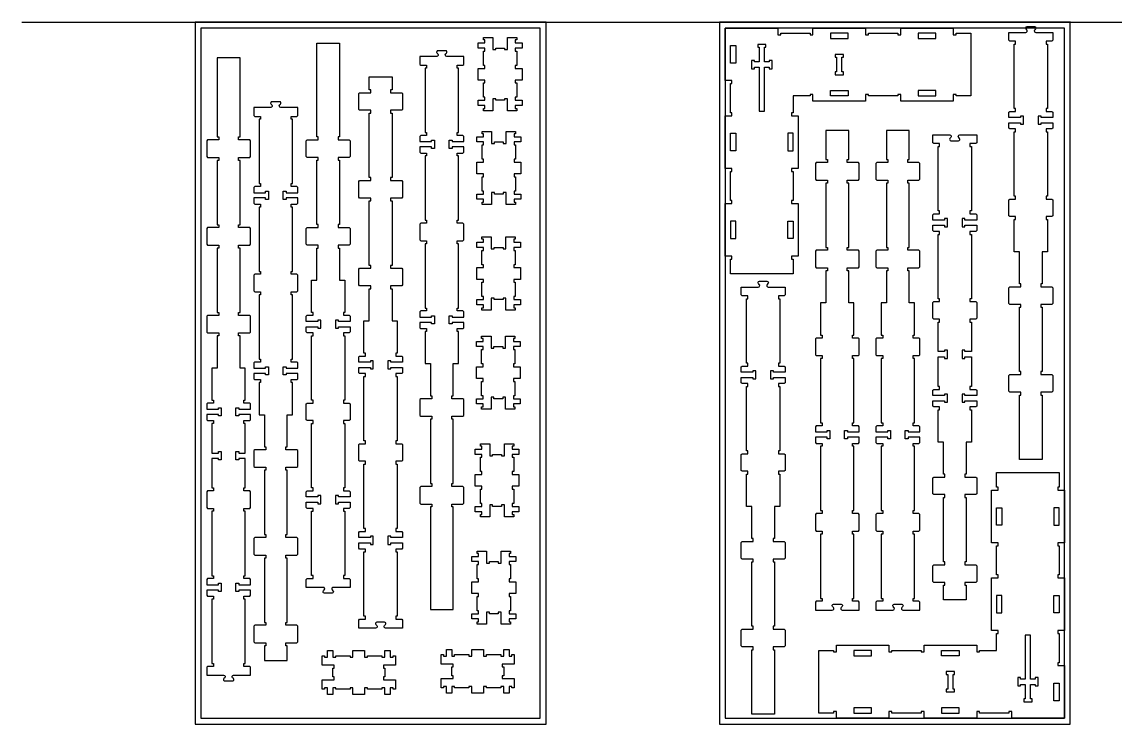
# Model space of a CAD drawing. Header units: inches. Extents: x -1745 to 48028, y -9858 to 20083.
# Drawn here: x 423 to 4161, y 17620 to 20021 of the extents above; entities that cross this region are included whole.
import ezdxf

# ---------------------------------------------------------------- set-up
doc = ezdxf.new("R2010")
doc.units = ezdxf.units.IN
doc.header["$MEASUREMENT"] = 0
doc.header["$PDMODE"] = 34

msp = doc.modelspace()

# ---------------------------------------------------------------- linework, layer by layer
msp.add_line((423.1, 20019.9), (14762.8, 20019.9))
for points in [[(1015.6, 17619.9), (2215.6, 17619.9), (2215.6, 20019.9), (1015.6, 20019.9)], [(1035.6, 17639.9), (2195.6, 17639.9), (2195.6, 19999.9), (1035.6, 19999.9)], [(2808, 17619.9), (4008, 17619.9), (4008, 20019.9), (2808, 20019.9)], [(3060, 19767.9), (3060, 19709.9), (3055, 19709.9), (3055, 19699.9), (3078, 19699.9), (3078, 19519.9), (3055, 19519.9), (3055, 19509.9), (3060, 19509.9), (3060, 19409.9), (3055, 19409.9), (3055, 19399.9), (3078, 19399.9), (3078, 19219.9), (3055, 19219.9), (3055, 19209.9), (3060, 19209.9), (3060, 19159.9), (2846, 19159.9), (2846, 19209.9), (2851, 19209.9), (2851, 19219.9), (2828, 19219.9), (2828, 19399.9), (2851, 19399.9), (2851, 19409.9), (2846, 19409.9), (2846, 19509.9), (2851, 19509.9), (2851, 19519.9), (2828, 19519.9), (2828, 19699.9), (2851, 19699.9), (2851, 19709.9), (2846, 19709.9), (2846, 19809.9), (2851, 19809.9), (2851, 19819.9), (2828, 19819.9), (2828, 19999.9), (3008, 19999.9), (3008, 19976.9), (3018, 19976.9), (3018, 19981.9), (3118, 19981.9), (3118, 19976.9), (3128, 19976.9), (3128, 19999.9), (3308, 19999.9), (3308, 19976.9), (3318, 19976.9), (3318, 19981.9), (3418, 19981.9), (3418, 19976.9), (3428, 19976.9), (3428, 19999.9), (3608, 19999.9), (3608, 19976.9), (3618, 19976.9), (3618, 19981.9), (3668, 19981.9), (3668, 19767.9), (3618, 19767.9), (3618, 19772.9), (3608, 19772.9), (3608, 19749.9), (3428, 19749.9), (3428, 19772.9), (3418, 19772.9), (3418, 19767.9), (3318, 19767.9), (3318, 19772.9), (3308, 19772.9), (3308, 19749.9), (3128, 19749.9), (3128, 19772.9), (3118, 19772.9), (3118, 19767.9)], [(2828, 17639.9), (3988, 17639.9), (3988, 19999.9), (2828, 19999.9)], [(2918, 19860.9), (2928, 19860.9), (2928, 19865.9), (2944, 19865.9), (2944, 19715.9), (2962, 19715.9), (2962, 19865.9), (2978, 19865.9), (2978, 19860.9), (2988, 19860.9), (2988, 19888.9), (2978, 19888.9), (2978, 19883.9), (2962, 19883.9), (2962, 19933.9), (2967, 19933.9), (2967, 19943.9), (2939, 19943.9), (2939, 19933.9), (2944, 19933.9), (2944, 19883.9), (2928, 19883.9), (2928, 19888.9), (2918, 19888.9)], [(3232, 19839.9), (3232, 19849.9), (3227, 19849.9), (3227, 19899.9), (3232, 19899.9), (3232, 19909.9), (3204, 19909.9), (3204, 19899.9), (3209, 19899.9), (3209, 19849.9), (3204, 19849.9), (3204, 19839.9)], [(3756, 17871.9), (3756, 17929.9), (3761, 17929.9), (3761, 17939.9), (3738, 17939.9), (3738, 18119.9), (3761, 18119.9), (3761, 18129.9), (3756, 18129.9), (3756, 18229.9), (3761, 18229.9), (3761, 18239.9), (3738, 18239.9), (3738, 18419.9), (3761, 18419.9), (3761, 18429.9), (3756, 18429.9), (3756, 18479.9), (3970, 18479.9), (3970, 18429.9), (3965, 18429.9), (3965, 18419.9), (3988, 18419.9), (3988, 18239.9), (3965, 18239.9), (3965, 18229.9), (3970, 18229.9), (3970, 18129.9), (3965, 18129.9), (3965, 18119.9), (3988, 18119.9), (3988, 17939.9), (3965, 17939.9), (3965, 17929.9), (3970, 17929.9), (3970, 17829.9), (3965, 17829.9), (3965, 17819.9), (3988, 17819.9), (3988, 17639.9), (3808, 17639.9), (3808, 17662.9), (3798, 17662.9), (3798, 17657.9), (3698, 17657.9), (3698, 17662.9), (3688, 17662.9), (3688, 17639.9), (3508, 17639.9), (3508, 17662.9), (3498, 17662.9), (3498, 17657.9), (3398, 17657.9), (3398, 17662.9), (3388, 17662.9), (3388, 17639.9), (3208, 17639.9), (3208, 17662.9), (3198, 17662.9), (3198, 17657.9), (3148, 17657.9), (3148, 17871.9), (3198, 17871.9), (3198, 17866.9), (3208, 17866.9), (3208, 17889.9), (3388, 17889.9), (3388, 17866.9), (3398, 17866.9), (3398, 17871.9), (3498, 17871.9), (3498, 17866.9), (3508, 17866.9), (3508, 17889.9), (3688, 17889.9), (3688, 17866.9), (3698, 17866.9), (3698, 17871.9)], [(3898, 17778.9), (3888, 17778.9), (3888, 17773.9), (3872, 17773.9), (3872, 17923.9), (3854, 17923.9), (3854, 17773.9), (3838, 17773.9), (3838, 17778.9), (3828, 17778.9), (3828, 17750.9), (3838, 17750.9), (3838, 17755.9), (3854, 17755.9), (3854, 17705.9), (3849, 17705.9), (3849, 17695.9), (3877, 17695.9), (3877, 17705.9), (3872, 17705.9), (3872, 17755.9), (3888, 17755.9), (3888, 17750.9), (3898, 17750.9)], [(3584, 17799.9), (3584, 17789.9), (3589, 17789.9), (3589, 17739.9), (3584, 17739.9), (3584, 17729.9), (3612, 17729.9), (3612, 17739.9), (3607, 17739.9), (3607, 17789.9), (3612, 17789.9), (3612, 17799.9)]]:
    msp.add_lwpolyline(points, close=True)
for points in [[(3820.9, 19645), (3820.9, 19655), (3800.9, 19655), (3797.9, 19658), (3797.9, 19676), (3837.9, 19676), (3837.9, 19671), (3847.9, 19671), (3847.9, 19699), (3837.9, 19699), (3837.9, 19694), (3797.9, 19694), (3797.9, 19712), (3800.9, 19715), (3820.9, 19715), (3820.9, 19725), (3815.9, 19725), (3815.9, 19945), (3820.9, 19945), (3820.9, 19955), (3800.9, 19955), (3797.9, 19958), (3797.9, 19985), (3855.8, 19985, 0.668179), (3859.5, 19994), (3856.6, 19996.9, -0.668179), (3859.9, 20005.1), (3885.9, 20005.1, -0.668179), (3889.2, 19996.9), (3886.3, 19994, 0.668179), (3890, 19985), (3947.9, 19985), (3947.9, 19958), (3944.9, 19955), (3924.9, 19955), (3924.9, 19945), (3929.9, 19945), (3929.9, 19725), (3924.9, 19725), (3924.9, 19715), (3944.9, 19715), (3947.9, 19712), (3947.9, 19694), (3907.9, 19694), (3907.9, 19699), (3897.9, 19699), (3897.9, 19671), (3907.9, 19671), (3907.9, 19676), (3947.9, 19676), (3947.9, 19658), (3944.9, 19655), (3924.9, 19655), (3924.9, 19645), (3929.9, 19645), (3929.9, 19425), (3924.9, 19425), (3924.9, 19415), (3944.9, 19415), (3947.9, 19412), (3947.9, 19358), (3944.9, 19355), (3924.9, 19355), (3924.9, 19345), (3929.9, 19345), (3929.9, 19235), (3911.9, 19235), (3911.9, 19125), (3906.9, 19125), (3906.9, 19115), (3944.9, 19115), (3947.9, 19112), (3947.9, 19058), (3944.9, 19055), (3906.9, 19055), (3906.9, 19045), (3911.9, 19045), (3911.9, 18825), (3906.9, 18825), (3906.9, 18815), (3944.9, 18815), (3947.9, 18812), (3947.9, 18758), (3944.9, 18755), (3906.9, 18755), (3906.9, 18745), (3911.9, 18745), (3911.9, 18525), (3833.9, 18525), (3833.9, 18745), (3838.9, 18745), (3838.9, 18755), (3800.9, 18755), (3797.9, 18758), (3797.9, 18812), (3800.9, 18815), (3838.9, 18815), (3838.9, 18825), (3833.9, 18825), (3833.9, 19045), (3838.9, 19045), (3838.9, 19055), (3800.9, 19055), (3797.9, 19058), (3797.9, 19112), (3800.9, 19115), (3838.9, 19115), (3838.9, 19125), (3833.9, 19125), (3833.9, 19235), (3815.9, 19235), (3815.9, 19345), (3820.9, 19345), (3820.9, 19355), (3800.9, 19355), (3797.9, 19358), (3797.9, 19412), (3800.9, 19415), (3820.9, 19415), (3820.9, 19425), (3815.9, 19425), (3815.9, 19645)], [(1454.3, 18075.7), (1457.2, 18078.6, 0.668179), (1453.5, 18087.6), (1395.6, 18087.6), (1395.6, 18114.6), (1398.6, 18117.6), (1418.6, 18117.6), (1418.6, 18127.6), (1413.6, 18127.6), (1413.6, 18347.6), (1418.6, 18347.6), (1418.6, 18357.6), (1398.6, 18357.6), (1395.6, 18360.6), (1395.6, 18378.6), (1435.6, 18378.6), (1435.6, 18373.6), (1445.6, 18373.6), (1445.6, 18401.6), (1435.6, 18401.6), (1435.6, 18396.6), (1395.6, 18396.6), (1395.6, 18414.6), (1398.6, 18417.6), (1418.6, 18417.6), (1418.6, 18427.6), (1413.6, 18427.6), (1413.6, 18647.6), (1418.6, 18647.6), (1418.6, 18657.6), (1398.6, 18657.6), (1395.6, 18660.6), (1395.6, 18714.6), (1398.6, 18717.6), (1418.6, 18717.6), (1418.6, 18727.6), (1413.6, 18727.6), (1413.6, 18947.6), (1418.6, 18947.6), (1418.6, 18957.6), (1398.6, 18957.6), (1395.6, 18960.6), (1395.6, 18978.6), (1435.6, 18978.6), (1435.6, 18973.6), (1445.6, 18973.6), (1445.6, 19001.6), (1435.6, 19001.6), (1435.6, 18996.6), (1395.6, 18996.6), (1395.6, 19014.6), (1398.6, 19017.6), (1418.6, 19017.6), (1418.6, 19027.6), (1413.6, 19027.6), (1413.6, 19137.6), (1431.6, 19137.6), (1431.6, 19247.6), (1436.6, 19247.6), (1436.6, 19257.6), (1398.6, 19257.6), (1395.6, 19260.6), (1395.6, 19314.6), (1398.6, 19317.6), (1436.6, 19317.6), (1436.6, 19327.6), (1431.6, 19327.6), (1431.6, 19547.6), (1436.6, 19547.6), (1436.6, 19557.6), (1398.6, 19557.6), (1395.6, 19560.6), (1395.6, 19614.6), (1398.6, 19617.6), (1436.6, 19617.6), (1436.6, 19627.6), (1431.6, 19627.6), (1431.6, 19948.4), (1509.6, 19948.4), (1509.6, 19627.6), (1504.6, 19627.6), (1504.6, 19617.6), (1542.6, 19617.6), (1545.6, 19614.6), (1545.6, 19560.6), (1542.6, 19557.6), (1504.6, 19557.6), (1504.6, 19547.6), (1509.6, 19547.6), (1509.6, 19327.6), (1504.6, 19327.6), (1504.6, 19317.6), (1542.6, 19317.6), (1545.6, 19314.6), (1545.6, 19260.6), (1542.6, 19257.6), (1504.6, 19257.6), (1504.6, 19247.6), (1509.6, 19247.6), (1509.6, 19137.6), (1527.6, 19137.6), (1527.6, 19027.6), (1522.6, 19027.6), (1522.6, 19017.6), (1542.6, 19017.6), (1545.6, 19014.6), (1545.6, 18996.6), (1505.6, 18996.6), (1505.6, 19001.6), (1495.6, 19001.6), (1495.6, 18973.6), (1505.6, 18973.6), (1505.6, 18978.6), (1545.6, 18978.6), (1545.6, 18960.6), (1542.6, 18957.6), (1522.6, 18957.6), (1522.6, 18947.6), (1527.6, 18947.6), (1527.6, 18727.6), (1522.6, 18727.6), (1522.6, 18717.6), (1542.6, 18717.6), (1545.6, 18714.6), (1545.6, 18660.6), (1542.6, 18657.6), (1522.6, 18657.6), (1522.6, 18647.6), (1527.6, 18647.6), (1527.6, 18427.6), (1522.6, 18427.6), (1522.6, 18417.6), (1542.6, 18417.6), (1545.6, 18414.6), (1545.6, 18396.6), (1505.6, 18396.6), (1505.6, 18401.6), (1495.6, 18401.6), (1495.6, 18373.6), (1505.6, 18373.6), (1505.6, 18378.6), (1545.6, 18378.6), (1545.6, 18360.6), (1542.6, 18357.6), (1522.6, 18357.6), (1522.6, 18347.6), (1527.6, 18347.6), (1527.6, 18127.6), (1522.6, 18127.6), (1522.6, 18117.6), (1542.6, 18117.6), (1545.6, 18114.6), (1545.6, 18087.6), (1487.7, 18087.6, 0.668179), (1484, 18078.6), (1486.9, 18075.7, -0.668179), (1483.6, 18067.5), (1457.6, 18067.5, -0.668179)], [(1078.1, 18127.5), (1078.1, 18117.5), (1058.1, 18117.5), (1055.1, 18114.5), (1055.1, 18096.5), (1095.1, 18096.5), (1095.1, 18101.5), (1105.1, 18101.5), (1105.1, 18073.5), (1095.1, 18073.5), (1095.1, 18078.5), (1055.1, 18078.5), (1055.1, 18060.5), (1058.1, 18057.5), (1078.1, 18057.5), (1078.1, 18047.5), (1073.1, 18047.5), (1073.1, 17827.5), (1078.1, 17827.5), (1078.1, 17817.5), (1058.1, 17817.5), (1055.1, 17814.5), (1055.1, 17787.5), (1112.9, 17787.5, -0.668179), (1116.7, 17778.5), (1113.7, 17775.6, 0.668179), (1117.1, 17767.4), (1143, 17767.4, 0.668179), (1146.4, 17775.6), (1143.5, 17778.5, -0.668179), (1147.2, 17787.5), (1205.1, 17787.5), (1205.1, 17814.5), (1202.1, 17817.5), (1182.1, 17817.5), (1182.1, 17827.5), (1187.1, 17827.5), (1187.1, 18047.5), (1182.1, 18047.5), (1182.1, 18057.5), (1202.1, 18057.5), (1205.1, 18060.5), (1205.1, 18078.5), (1165.1, 18078.5), (1165.1, 18073.5), (1155.1, 18073.5), (1155.1, 18101.5), (1165.1, 18101.5), (1165.1, 18096.5), (1205.1, 18096.5), (1205.1, 18114.5), (1202.1, 18117.5), (1182.1, 18117.5), (1182.1, 18127.5), (1187.1, 18127.5), (1187.1, 18228.5), (1187.1, 18246.5), (1187.1, 18347.5), (1182.1, 18347.5), (1182.1, 18357.5), (1202.1, 18357.5), (1205.1, 18360.5), (1205.1, 18414.5), (1202.1, 18417.5), (1182.1, 18417.5), (1182.1, 18427.5), (1187.1, 18427.5), (1187.1, 18528.5), (1165.1, 18528.5), (1165.1, 18523.5), (1155.1, 18523.5), (1155.1, 18551.5), (1165.1, 18551.5), (1165.1, 18546.5), (1187.1, 18546.5), (1187.1, 18647.5), (1182.1, 18647.5), (1182.1, 18657.5), (1202.1, 18657.5), (1205.1, 18660.5), (1205.1, 18678.5), (1165.1, 18678.5), (1165.1, 18673.5), (1155.1, 18673.5), (1155.1, 18701.5), (1165.1, 18701.5), (1165.1, 18696.5), (1205.1, 18696.5), (1205.1, 18714.5), (1202.1, 18717.5), (1182.1, 18717.5), (1182.1, 18727.5), (1187.1, 18727.5), (1187.1, 18837.5), (1169.1, 18837.5), (1169.1, 18947.5), (1164.1, 18947.5), (1164.1, 18957.5), (1202.1, 18957.5), (1205.1, 18960.5), (1205.1, 19014.5), (1202.1, 19017.5), (1164.1, 19017.5), (1164.1, 19027.5), (1169.1, 19027.5), (1169.1, 19247.5), (1164.1, 19247.5), (1164.1, 19257.5), (1202.1, 19257.5), (1205.1, 19260.5), (1205.1, 19314.5), (1202.1, 19317.5), (1164.1, 19317.5), (1164.1, 19327.5), (1169.1, 19327.5), (1169.1, 19547.5), (1164.1, 19547.5), (1164.1, 19557.5), (1202.1, 19557.5), (1205.1, 19560.5), (1205.1, 19614.5), (1202.1, 19617.5), (1164.1, 19617.5), (1164.1, 19627.5), (1169.1, 19627.5), (1169.1, 19897.5), (1091.1, 19897.5), (1091.1, 19627.5), (1096.1, 19627.5), (1096.1, 19617.5), (1058.1, 19617.5), (1055.1, 19614.5), (1055.1, 19560.5), (1058.1, 19557.5), (1096.1, 19557.5), (1096.1, 19547.5), (1091.1, 19547.5), (1091.1, 19327.5), (1096.1, 19327.5), (1096.1, 19317.5), (1058.1, 19317.5), (1055.1, 19314.5), (1055.1, 19260.5), (1058.1, 19257.5), (1096.1, 19257.5), (1096.1, 19247.5), (1091.1, 19247.5), (1091.1, 19027.5), (1096.1, 19027.5), (1096.1, 19017.5), (1058.1, 19017.5), (1055.1, 19014.5), (1055.1, 18960.5), (1058.1, 18957.5), (1096.1, 18957.5), (1096.1, 18947.5), (1091.1, 18947.5), (1091.1, 18837.5), (1073.1, 18837.5), (1073.1, 18727.5), (1078.1, 18727.5), (1078.1, 18717.5), (1058.1, 18717.5), (1055.1, 18714.5), (1055.1, 18696.5), (1095.1, 18696.5), (1095.1, 18701.5), (1105.1, 18701.5), (1105.1, 18673.5), (1095.1, 18673.5), (1095.1, 18678.5), (1055.1, 18678.5), (1055.1, 18660.5), (1058.1, 18657.5), (1078.1, 18657.5), (1078.1, 18647.5), (1073.1, 18647.5), (1073.1, 18546.5), (1095.1, 18546.5), (1095.1, 18551.5), (1105.1, 18551.5), (1105.1, 18523.5), (1095.1, 18523.5), (1095.1, 18528.5), (1073.1, 18528.5), (1073.1, 18427.5), (1078.1, 18427.5), (1078.1, 18417.5), (1058.1, 18417.5), (1055.1, 18414.5), (1055.1, 18360.5), (1058.1, 18357.5), (1078.1, 18357.5), (1078.1, 18347.5), (1073.1, 18347.5), (1073.1, 18246.5), (1073.1, 18228.5), (1073.1, 18127.5)], [(1934, 19902.4), (1876.1, 19902.4, -0.668179), (1872.4, 19911.4), (1875.3, 19914.3, 0.668179), (1871.9, 19922.4), (1846, 19922.4, 0.668179), (1842.6, 19914.3), (1845.6, 19911.4, -0.668179), (1841.8, 19902.4), (1784, 19902.4), (1784, 19875.4), (1787, 19872.4), (1807, 19872.4), (1807, 19862.4), (1802, 19862.4), (1802, 19642.4), (1807, 19642.4), (1807, 19632.4), (1787, 19632.4), (1784, 19629.4), (1784, 19611.4), (1824, 19611.4), (1824, 19616.4), (1834, 19616.4), (1834, 19588.4), (1824, 19588.4), (1824, 19593.4), (1784, 19593.4), (1784, 19575.4), (1787, 19572.4), (1807, 19572.4), (1807, 19562.4), (1802, 19562.4), (1802, 19342.4), (1807, 19342.4), (1807, 19332.4), (1787, 19332.4), (1784, 19329.4), (1784, 19275.4), (1787, 19272.4), (1807, 19272.4), (1807, 19262.4), (1802, 19262.4), (1802, 19042.4), (1807, 19042.4), (1807, 19032.4), (1787, 19032.4), (1784, 19029.4), (1784, 19011.4), (1824, 19011.4), (1824, 19016.4), (1834, 19016.4), (1834, 18988.4), (1824, 18988.4), (1824, 18993.4), (1784, 18993.4), (1784, 18975.4), (1787, 18972.4), (1807, 18972.4), (1807, 18962.4), (1802, 18962.4), (1802, 18852.4), (1820, 18852.4), (1820, 18742.4), (1825, 18742.4), (1825, 18732.4), (1787, 18732.4), (1784, 18729.4), (1784, 18675.4), (1787, 18672.4), (1825, 18672.4), (1825, 18662.4), (1820, 18662.4), (1820, 18442.4), (1825, 18442.4), (1825, 18432.4), (1787, 18432.4), (1784, 18429.4), (1784, 18375.4), (1787, 18372.4), (1825, 18372.4), (1825, 18362.4), (1820, 18362.4), (1820, 18012.4), (1898, 18012.4), (1898, 18362.4), (1893, 18362.4), (1893, 18372.4), (1931, 18372.4), (1934, 18375.4), (1934, 18429.4), (1931, 18432.4), (1893, 18432.4), (1893, 18442.4), (1898, 18442.4), (1898, 18662.4), (1893, 18662.4), (1893, 18672.4), (1931, 18672.4), (1934, 18675.4), (1934, 18729.4), (1931, 18732.4), (1893, 18732.4), (1893, 18742.4), (1898, 18742.4), (1898, 18852.4), (1916, 18852.4), (1916, 18962.4), (1911, 18962.4), (1911, 18972.4), (1931, 18972.4), (1934, 18975.4), (1934, 18993.4), (1894, 18993.4), (1894, 18988.4), (1884, 18988.4), (1884, 19016.4), (1894, 19016.4), (1894, 19011.4), (1934, 19011.4), (1934, 19029.4), (1931, 19032.4), (1911, 19032.4), (1911, 19042.4), (1916, 19042.4), (1916, 19262.4), (1911, 19262.4), (1911, 19272.4), (1931, 19272.4), (1934, 19275.4), (1934, 19329.4), (1931, 19332.4), (1911, 19332.4), (1911, 19342.4), (1916, 19342.4), (1916, 19562.4), (1911, 19562.4), (1911, 19572.4), (1931, 19572.4), (1934, 19575.4), (1934, 19593.4), (1894, 19593.4), (1894, 19588.4), (1884, 19588.4), (1884, 19616.4), (1894, 19616.4), (1894, 19611.4), (1934, 19611.4), (1934, 19629.4), (1931, 19632.4), (1911, 19632.4), (1911, 19642.4), (1916, 19642.4), (1916, 19862.4), (1911, 19862.4), (1911, 19872.4), (1931, 19872.4), (1934, 19875.4)], [(1683.8, 19778.5), (1721.8, 19778.5), (1724.8, 19775.5), (1724.8, 19721.5), (1721.8, 19718.5), (1683.8, 19718.5), (1683.8, 19708.5), (1688.8, 19708.5), (1688.8, 19488.5), (1683.8, 19488.5), (1683.8, 19478.5), (1721.8, 19478.5), (1724.8, 19475.5), (1724.8, 19421.5), (1721.8, 19418.5), (1683.8, 19418.5), (1683.8, 19408.5), (1688.8, 19408.5), (1688.8, 19188.5), (1683.8, 19188.5), (1683.8, 19178.5), (1721.8, 19178.5), (1724.8, 19175.5), (1724.8, 19121.5), (1721.8, 19118.5), (1683.8, 19118.5), (1683.8, 19108.5), (1688.8, 19108.5), (1688.8, 18998.5), (1706.8, 18998.5), (1706.8, 18888.5), (1701.8, 18888.5), (1701.8, 18878.5), (1721.8, 18878.5), (1724.8, 18875.5), (1724.8, 18857.5), (1684.8, 18857.5), (1684.8, 18862.5), (1674.8, 18862.5), (1674.8, 18834.5), (1684.8, 18834.5), (1684.8, 18839.5), (1724.8, 18839.5), (1724.8, 18821.5), (1721.8, 18818.5), (1701.8, 18818.5), (1701.8, 18808.5), (1706.8, 18808.5), (1706.8, 18588.5), (1701.8, 18588.5), (1701.8, 18578.5), (1721.8, 18578.5), (1724.8, 18575.5), (1724.8, 18521.5), (1721.8, 18518.5), (1701.8, 18518.5), (1701.8, 18508.5), (1706.8, 18508.5), (1706.8, 18288.5), (1701.8, 18288.5), (1701.8, 18278.5), (1721.8, 18278.5), (1724.8, 18275.5), (1724.8, 18257.5), (1684.8, 18257.5), (1684.8, 18262.5), (1674.8, 18262.5), (1674.8, 18234.5), (1684.8, 18234.5), (1684.8, 18239.5), (1724.8, 18239.5), (1724.8, 18221.5), (1721.8, 18218.5), (1701.8, 18218.5), (1701.8, 18208.5), (1706.8, 18208.5), (1706.8, 17988.5), (1701.8, 17988.5), (1701.8, 17978.5), (1721.8, 17978.5), (1724.8, 17975.5), (1724.8, 17948.5), (1666.9, 17948.5, -0.668179), (1663.2, 17957.5), (1666.2, 17960.5, 0.668179), (1662.8, 17968.6), (1636.8, 17968.6, 0.668179), (1633.5, 17960.5), (1636.4, 17957.5, -0.668179), (1632.7, 17948.5), (1574.8, 17948.5), (1574.8, 17975.5), (1577.8, 17978.5), (1597.8, 17978.5), (1597.8, 17988.5), (1592.8, 17988.5), (1592.8, 18208.5), (1597.8, 18208.5), (1597.8, 18218.5), (1577.8, 18218.5), (1574.8, 18221.5), (1574.8, 18239.5), (1614.8, 18239.5), (1614.8, 18234.5), (1624.8, 18234.5), (1624.8, 18262.5), (1614.8, 18262.5), (1614.8, 18257.5), (1574.8, 18257.5), (1574.8, 18275.5), (1577.8, 18278.5), (1597.8, 18278.5), (1597.8, 18288.5), (1592.8, 18288.5), (1592.8, 18508.5), (1597.8, 18508.5), (1597.8, 18518.5), (1577.8, 18518.5), (1574.8, 18521.5), (1574.8, 18575.5), (1577.8, 18578.5), (1597.8, 18578.5), (1597.8, 18588.5), (1592.8, 18588.5), (1592.8, 18808.5), (1597.8, 18808.5), (1597.8, 18818.5), (1577.8, 18818.5), (1574.8, 18821.5), (1574.8, 18839.5), (1614.8, 18839.5), (1614.8, 18834.5), (1624.8, 18834.5), (1624.8, 18862.5), (1614.8, 18862.5), (1614.8, 18857.5), (1574.8, 18857.5), (1574.8, 18875.5), (1577.8, 18878.5), (1597.8, 18878.5), (1597.8, 18888.5), (1592.8, 18888.5), (1592.8, 18998.5), (1610.8, 18998.5), (1610.8, 19108.5), (1615.8, 19108.5), (1615.8, 19118.5), (1577.8, 19118.5), (1574.8, 19121.5), (1574.8, 19175.5), (1577.8, 19178.5), (1615.8, 19178.5), (1615.8, 19188.5), (1610.8, 19188.5), (1610.8, 19408.5), (1615.8, 19408.5), (1615.8, 19418.5), (1577.8, 19418.5), (1574.8, 19421.5), (1574.8, 19475.5), (1577.8, 19478.5), (1615.8, 19478.5), (1615.8, 19488.5), (1610.8, 19488.5), (1610.8, 19708.5), (1615.8, 19708.5), (1615.8, 19718.5), (1577.8, 19718.5), (1574.8, 19721.5), (1574.8, 19775.5), (1577.8, 19778.5), (1615.8, 19778.5), (1615.8, 19788.5), (1610.8, 19788.5), (1610.8, 19832.5), (1688.8, 19832.5), (1688.8, 19788.5), (1683.8, 19788.5)], [(1239.4, 18857.9), (1219.4, 18857.9), (1216.4, 18854.9), (1216.4, 18836.9), (1256.4, 18836.9), (1256.4, 18841.9), (1266.4, 18841.9), (1266.4, 18813.9), (1256.4, 18813.9), (1256.4, 18818.9), (1216.4, 18818.9), (1216.4, 18800.9), (1219.4, 18797.9), (1239.4, 18797.9), (1239.4, 18787.9), (1234.4, 18787.9), (1234.4, 18677.9), (1252.4, 18677.9), (1252.4, 18567.9), (1257.4, 18567.9), (1257.4, 18557.9), (1219.4, 18557.9), (1216.4, 18554.9), (1216.4, 18500.9), (1219.4, 18497.9), (1257.4, 18497.9), (1257.4, 18487.9), (1252.4, 18487.9), (1252.4, 18267.9), (1257.4, 18267.9), (1257.4, 18257.9), (1219.4, 18257.9), (1216.4, 18254.9), (1216.4, 18200.9), (1219.4, 18197.9), (1257.4, 18197.9), (1257.4, 18187.9), (1252.4, 18187.9), (1252.4, 17967.9), (1257.4, 17967.9), (1257.4, 17957.9), (1219.4, 17957.9), (1216.4, 17954.9), (1216.4, 17900.9), (1219.4, 17897.9), (1257.4, 17897.9), (1257.4, 17887.9), (1252.4, 17887.9), (1252.4, 17837.9), (1330.4, 17837.9), (1330.4, 17887.9), (1325.4, 17887.9), (1325.4, 17897.9), (1363.4, 17897.9), (1366.4, 17900.9), (1366.4, 17954.9), (1363.4, 17957.9), (1325.4, 17957.9), (1325.4, 17967.9), (1330.4, 17967.9), (1330.4, 18187.9), (1325.4, 18187.9), (1325.4, 18197.9), (1363.4, 18197.9), (1366.4, 18200.9), (1366.4, 18254.9), (1363.4, 18257.9), (1325.4, 18257.9), (1325.4, 18267.9), (1330.4, 18267.9), (1330.4, 18487.9), (1325.4, 18487.9), (1325.4, 18497.9), (1363.4, 18497.9), (1366.4, 18500.9), (1366.4, 18554.9), (1363.4, 18557.9), (1325.4, 18557.9), (1325.4, 18567.9), (1330.4, 18567.9), (1330.4, 18677.9), (1348.4, 18677.9), (1348.4, 18787.9), (1343.4, 18787.9), (1343.4, 18797.9), (1363.4, 18797.9), (1366.4, 18800.9), (1366.4, 18818.9), (1326.4, 18818.9), (1326.4, 18813.9), (1316.4, 18813.9), (1316.4, 18841.9), (1326.4, 18841.9), (1326.4, 18836.9), (1366.4, 18836.9), (1366.4, 18854.9), (1363.4, 18857.9), (1343.4, 18857.9), (1343.4, 18867.9), (1348.4, 18867.9), (1348.4, 19087.9), (1343.4, 19087.9), (1343.4, 19097.9), (1363.4, 19097.9), (1366.4, 19100.9), (1366.4, 19154.9), (1363.4, 19157.9), (1343.4, 19157.9), (1343.4, 19167.9), (1348.4, 19167.9), (1348.4, 19387.9), (1343.4, 19387.9), (1343.4, 19397.9), (1363.4, 19397.9), (1366.4, 19400.9), (1366.4, 19418.9), (1326.4, 19418.9), (1326.4, 19413.9), (1316.4, 19413.9), (1316.4, 19441.9), (1326.4, 19441.9), (1326.4, 19436.9), (1366.4, 19436.9), (1366.4, 19454.9), (1363.4, 19457.9), (1343.4, 19457.9), (1343.4, 19467.9), (1348.4, 19467.9), (1348.4, 19687.9), (1343.4, 19687.9), (1343.4, 19697.9), (1363.4, 19697.9), (1366.4, 19700.9), (1366.4, 19727.9), (1308.5, 19727.9, -0.668179), (1304.8, 19736.9), (1307.8, 19739.8, 0.668179), (1304.4, 19748), (1278.4, 19748, 0.668179), (1275.1, 19739.8), (1278, 19736.9, -0.668179), (1274.3, 19727.9), (1216.4, 19727.9), (1216.4, 19700.9), (1219.4, 19697.9), (1239.4, 19697.9), (1239.4, 19687.9), (1234.4, 19687.9), (1234.4, 19467.9), (1239.4, 19467.9), (1239.4, 19457.9), (1219.4, 19457.9), (1216.4, 19454.9), (1216.4, 19436.9), (1256.4, 19436.9), (1256.4, 19441.9), (1266.4, 19441.9), (1266.4, 19413.9), (1256.4, 19413.9), (1256.4, 19418.9), (1216.4, 19418.9), (1216.4, 19400.9), (1219.4, 19397.9), (1239.4, 19397.9), (1239.4, 19387.9), (1234.4, 19387.9), (1234.4, 19167.9), (1239.4, 19167.9), (1239.4, 19157.9), (1219.4, 19157.9), (1216.4, 19154.9), (1216.4, 19100.9), (1219.4, 19097.9), (1239.4, 19097.9), (1239.4, 19087.9), (1234.4, 19087.9), (1234.4, 18867.9), (1239.4, 18867.9)], [(3139.3, 19539.9), (3136.3, 19536.9), (3136.3, 19482.9), (3139.3, 19479.9), (3177.3, 19479.9), (3177.3, 19469.9), (3172.3, 19469.9), (3172.3, 19249.9), (3177.3, 19249.9), (3177.3, 19239.9), (3139.3, 19239.9), (3136.3, 19236.9), (3136.3, 19182.9), (3139.3, 19179.9), (3177.3, 19179.9), (3177.3, 19169.9), (3172.3, 19169.9), (3172.3, 19059.9), (3154.3, 19059.9), (3154.3, 18949.9), (3159.3, 18949.9), (3159.3, 18939.9), (3139.3, 18939.9), (3136.3, 18936.9), (3136.3, 18882.9), (3139.3, 18879.9), (3159.3, 18879.9), (3159.3, 18869.9), (3154.3, 18869.9), (3154.3, 18649.9), (3159.3, 18649.9), (3159.3, 18639.9), (3139.3, 18639.9), (3136.3, 18636.9), (3136.3, 18618.9), (3176.3, 18618.9), (3176.3, 18623.9), (3186.3, 18623.9), (3186.3, 18595.9), (3176.3, 18595.9), (3176.3, 18600.9), (3136.3, 18600.9), (3136.3, 18582.9), (3139.3, 18579.9), (3159.3, 18579.9), (3159.3, 18569.9), (3154.3, 18569.9), (3154.3, 18349.9), (3159.3, 18349.9), (3159.3, 18339.9), (3139.3, 18339.9), (3136.3, 18336.9), (3136.3, 18282.9), (3139.3, 18279.9), (3159.3, 18279.9), (3159.3, 18269.9), (3154.3, 18269.9), (3154.3, 18049.9), (3159.3, 18049.9), (3159.3, 18039.9), (3139.3, 18039.9), (3136.3, 18036.9), (3136.3, 18009.9), (3194.1, 18009.9, 0.668179), (3197.9, 18018.8), (3194.9, 18021.8, -0.668179), (3198.3, 18029.9), (3224.2, 18029.9, -0.668179), (3227.6, 18021.8), (3224.7, 18018.8, 0.668179), (3228.4, 18009.9), (3286.3, 18009.9), (3286.3, 18036.9), (3283.3, 18039.9), (3263.3, 18039.9), (3263.3, 18049.9), (3268.3, 18049.9), (3268.3, 18269.9), (3263.3, 18269.9), (3263.3, 18279.9), (3283.3, 18279.9), (3286.3, 18282.9), (3286.3, 18336.9), (3283.3, 18339.9), (3263.3, 18339.9), (3263.3, 18349.9), (3268.3, 18349.9), (3268.3, 18569.9), (3263.3, 18569.9), (3263.3, 18579.9), (3283.3, 18579.9), (3286.3, 18582.9), (3286.3, 18600.9), (3246.3, 18600.9), (3246.3, 18595.9), (3236.3, 18595.9), (3236.3, 18623.9), (3246.3, 18623.9), (3246.3, 18618.9), (3286.3, 18618.9), (3286.3, 18636.9), (3283.3, 18639.9), (3263.3, 18639.9), (3263.3, 18649.9), (3268.3, 18649.9), (3268.3, 18869.9), (3263.3, 18869.9), (3263.3, 18879.9), (3283.3, 18879.9), (3286.3, 18882.9), (3286.3, 18936.9), (3283.3, 18939.9), (3263.3, 18939.9), (3263.3, 18949.9), (3268.3, 18949.9), (3268.3, 19059.9), (3250.3, 19059.9), (3250.3, 19169.9), (3245.3, 19169.9), (3245.3, 19179.9), (3283.3, 19179.9), (3286.3, 19182.9), (3286.3, 19236.9), (3283.3, 19239.9), (3245.3, 19239.9), (3245.3, 19249.9), (3250.3, 19249.9), (3250.3, 19469.9), (3245.3, 19469.9), (3245.3, 19479.9), (3283.3, 19479.9), (3286.3, 19482.9), (3286.3, 19536.9), (3283.3, 19539.9), (3245.3, 19539.9), (3245.3, 19549.9), (3250.3, 19549.9), (3250.3, 19649.9), (3172.3, 19649.9), (3172.3, 19549.9), (3177.3, 19549.9), (3177.3, 19539.9)], [(3384.5, 19539.9), (3346.5, 19539.9), (3343.5, 19536.9), (3343.5, 19482.9), (3346.5, 19479.9), (3384.5, 19479.9), (3384.5, 19469.9), (3379.5, 19469.9), (3379.5, 19249.9), (3384.5, 19249.9), (3384.5, 19239.9), (3346.5, 19239.9), (3343.5, 19236.9), (3343.5, 19182.9), (3346.5, 19179.9), (3384.5, 19179.9), (3384.5, 19169.9), (3379.5, 19169.9), (3379.5, 19059.9), (3361.5, 19059.9), (3361.5, 18949.9), (3366.5, 18949.9), (3366.5, 18939.9), (3346.5, 18939.9), (3343.5, 18936.9), (3343.5, 18882.9), (3346.5, 18879.9), (3366.5, 18879.9), (3366.5, 18869.9), (3361.5, 18869.9), (3361.5, 18649.9), (3366.5, 18649.9), (3366.5, 18639.9), (3346.5, 18639.9), (3343.5, 18636.9), (3343.5, 18618.9), (3383.5, 18618.9), (3383.5, 18623.9), (3393.5, 18623.9), (3393.5, 18595.9), (3383.5, 18595.9), (3383.5, 18600.9), (3343.5, 18600.9), (3343.5, 18582.9), (3346.5, 18579.9), (3366.5, 18579.9), (3366.5, 18569.9), (3361.5, 18569.9), (3361.5, 18349.9), (3366.5, 18349.9), (3366.5, 18339.9), (3346.5, 18339.9), (3343.5, 18336.9), (3343.5, 18282.9), (3346.5, 18279.9), (3366.5, 18279.9), (3366.5, 18269.9), (3361.5, 18269.9), (3361.5, 18049.9), (3366.5, 18049.9), (3366.5, 18039.9), (3346.5, 18039.9), (3343.5, 18036.9), (3343.5, 18009.9), (3401.4, 18009.9, 0.668179), (3405.1, 18018.8), (3402.2, 18021.8, -0.668179), (3405.6, 18029.9), (3431.5, 18029.9, -0.668179), (3434.9, 18021.8), (3431.9, 18018.8, 0.668179), (3435.7, 18009.9), (3493.5, 18009.9), (3493.5, 18036.9), (3490.5, 18039.9), (3470.5, 18039.9), (3470.5, 18049.9), (3475.5, 18049.9), (3475.5, 18269.9), (3470.5, 18269.9), (3470.5, 18279.9), (3490.5, 18279.9), (3493.5, 18282.9), (3493.5, 18336.9), (3490.5, 18339.9), (3470.5, 18339.9), (3470.5, 18349.9), (3475.5, 18349.9), (3475.5, 18569.9), (3470.5, 18569.9), (3470.5, 18579.9), (3490.5, 18579.9), (3493.5, 18582.9), (3493.5, 18600.9), (3453.5, 18600.9), (3453.5, 18595.9), (3443.5, 18595.9), (3443.5, 18623.9), (3453.5, 18623.9), (3453.5, 18618.9), (3493.5, 18618.9), (3493.5, 18636.9), (3490.5, 18639.9), (3470.5, 18639.9), (3470.5, 18649.9), (3475.5, 18649.9), (3475.5, 18869.9), (3470.5, 18869.9), (3470.5, 18879.9), (3490.5, 18879.9), (3493.5, 18882.9), (3493.5, 18936.9), (3490.5, 18939.9), (3470.5, 18939.9), (3470.5, 18949.9), (3475.5, 18949.9), (3475.5, 19059.9), (3457.5, 19059.9), (3457.5, 19169.9), (3452.5, 19169.9), (3452.5, 19179.9), (3490.5, 19179.9), (3493.5, 19182.9), (3493.5, 19236.9), (3490.5, 19239.9), (3452.5, 19239.9), (3452.5, 19249.9), (3457.5, 19249.9), (3457.5, 19469.9), (3452.5, 19469.9), (3452.5, 19479.9), (3490.5, 19479.9), (3493.5, 19482.9), (3493.5, 19536.9), (3490.5, 19539.9), (3452.5, 19539.9), (3452.5, 19549.9), (3457.5, 19549.9), (3457.5, 19649.9), (3379.5, 19649.9), (3379.5, 19549.9), (3384.5, 19549.9)], [(3577.9, 18725.5), (3577.9, 18720.5), (3587.9, 18720.5), (3587.9, 18748.5), (3577.9, 18748.5), (3577.9, 18743.5), (3537.9, 18743.5), (3537.9, 18761.5), (3540.9, 18764.5), (3560.9, 18764.5), (3560.9, 18774.5), (3555.9, 18774.5), (3555.9, 18875.5), (3577.9, 18875.5), (3577.9, 18870.5), (3587.9, 18870.5), (3587.9, 18898.5), (3577.9, 18898.5), (3577.9, 18893.5), (3555.9, 18893.5), (3555.9, 18994.5), (3560.9, 18994.5), (3560.9, 19004.5), (3540.9, 19004.5), (3537.9, 19007.5), (3537.9, 19061.5), (3540.9, 19064.5), (3560.9, 19064.5), (3560.9, 19074.5), (3555.9, 19074.5), (3555.9, 19294.5), (3560.9, 19294.5), (3560.9, 19304.5), (3540.9, 19304.5), (3537.9, 19307.5), (3537.9, 19325.5), (3577.9, 19325.5), (3577.9, 19320.5), (3587.9, 19320.5), (3587.9, 19348.5), (3577.9, 19348.5), (3577.9, 19343.5), (3537.9, 19343.5), (3537.9, 19361.5), (3540.9, 19364.5), (3560.9, 19364.5), (3560.9, 19374.5), (3555.9, 19374.5), (3555.9, 19594.5), (3560.9, 19594.5), (3560.9, 19604.5), (3540.9, 19604.5), (3537.9, 19607.5), (3537.9, 19634.5), (3595.7, 19634.5, -0.668179), (3599.5, 19625.5), (3596.5, 19622.5, 0.668179), (3599.9, 19614.4), (3625.8, 19614.4, 0.668179), (3629.2, 19622.5), (3626.3, 19625.5, -0.668179), (3630, 19634.5), (3687.9, 19634.5), (3687.9, 19607.5), (3684.9, 19604.5), (3664.9, 19604.5), (3664.9, 19594.5), (3669.9, 19594.5), (3669.9, 19374.5), (3664.9, 19374.5), (3664.9, 19364.5), (3684.9, 19364.5), (3687.9, 19361.5), (3687.9, 19343.5), (3647.9, 19343.5), (3647.9, 19348.5), (3637.9, 19348.5), (3637.9, 19320.5), (3647.9, 19320.5), (3647.9, 19325.5), (3687.9, 19325.5), (3687.9, 19307.5), (3684.9, 19304.5), (3664.9, 19304.5), (3664.9, 19294.5), (3669.9, 19294.5), (3669.9, 19074.5), (3664.9, 19074.5), (3664.9, 19064.5), (3684.9, 19064.5), (3687.9, 19061.5), (3687.9, 19007.5), (3684.9, 19004.5), (3664.9, 19004.5), (3664.9, 18994.5), (3669.9, 18994.5), (3669.9, 18893.5), (3647.9, 18893.5), (3647.9, 18898.5), (3637.9, 18898.5), (3637.9, 18870.5), (3647.9, 18870.5), (3647.9, 18875.5), (3669.9, 18875.5), (3669.9, 18774.5), (3664.9, 18774.5), (3664.9, 18764.5), (3684.9, 18764.5), (3687.9, 18761.5), (3687.9, 18743.5), (3647.9, 18743.5), (3647.9, 18748.5), (3637.9, 18748.5), (3637.9, 18720.5), (3647.9, 18720.5), (3647.9, 18725.5), (3687.9, 18725.5), (3687.9, 18707.5), (3684.9, 18704.5), (3664.9, 18704.5), (3664.9, 18694.5), (3669.9, 18694.5), (3669.9, 18584.5), (3651.9, 18584.5), (3651.9, 18474.5), (3646.9, 18474.5), (3646.9, 18464.5), (3684.9, 18464.5), (3687.9, 18461.5), (3687.9, 18407.5), (3684.9, 18404.5), (3646.9, 18404.5), (3646.9, 18394.5), (3651.9, 18394.5), (3651.9, 18174.5), (3646.9, 18174.5), (3646.9, 18164.5), (3684.9, 18164.5), (3687.9, 18161.5), (3687.9, 18107.5), (3684.9, 18104.5), (3646.9, 18104.5), (3646.9, 18094.5), (3651.9, 18094.5), (3651.9, 18044.5), (3573.9, 18044.5), (3573.9, 18094.5), (3578.9, 18094.5), (3578.9, 18104.5), (3540.9, 18104.5), (3537.9, 18107.5), (3537.9, 18161.5), (3540.9, 18164.5), (3578.9, 18164.5), (3578.9, 18174.5), (3573.9, 18174.5), (3573.9, 18394.5), (3578.9, 18394.5), (3578.9, 18404.5), (3540.9, 18404.5), (3537.9, 18407.5), (3537.9, 18461.5), (3540.9, 18464.5), (3578.9, 18464.5), (3578.9, 18474.5), (3573.9, 18474.5), (3573.9, 18584.5), (3555.9, 18584.5), (3555.9, 18694.5), (3560.9, 18694.5), (3560.9, 18704.5), (3540.9, 18704.5), (3537.9, 18707.5), (3537.9, 18725.5)], [(2885.8, 18784.3), (2882.8, 18787.3), (2882.8, 18805.3), (2922.8, 18805.3), (2922.8, 18800.3), (2932.8, 18800.3), (2932.8, 18828.3), (2922.8, 18828.3), (2922.8, 18823.3), (2882.8, 18823.3), (2882.8, 18841.3), (2885.8, 18844.3), (2905.8, 18844.3), (2905.8, 18854.3), (2900.8, 18854.3), (2900.8, 19074.3), (2905.8, 19074.3), (2905.8, 19084.3), (2885.8, 19084.3), (2882.8, 19087.3), (2882.8, 19114.3), (2940.7, 19114.3, 0.668179), (2944.4, 19123.3), (2941.5, 19126.2, -0.668179), (2944.9, 19134.3), (2970.8, 19134.3, -0.668179), (2974.2, 19126.2), (2971.2, 19123.3, 0.668179), (2975, 19114.3), (3032.8, 19114.3), (3032.8, 19087.3), (3029.8, 19084.3), (3009.8, 19084.3), (3009.8, 19074.3), (3014.8, 19074.3), (3014.8, 18854.3), (3009.8, 18854.3), (3009.8, 18844.3), (3029.8, 18844.3), (3032.8, 18841.3), (3032.8, 18823.3), (2992.8, 18823.3), (2992.8, 18828.3), (2982.8, 18828.3), (2982.8, 18800.3), (2992.8, 18800.3), (2992.8, 18805.3), (3032.8, 18805.3), (3032.8, 18787.3), (3029.8, 18784.3), (3009.8, 18784.3), (3009.8, 18774.3), (3014.8, 18774.3), (3014.8, 18554.3), (3009.8, 18554.3), (3009.8, 18544.3), (3029.8, 18544.3), (3032.8, 18541.3), (3032.8, 18487.3), (3029.8, 18484.3), (3009.8, 18484.3), (3009.8, 18474.3), (3014.8, 18474.3), (3014.8, 18364.3), (2996.8, 18364.3), (2996.8, 18254.3), (2991.8, 18254.3), (2991.8, 18244.3), (3029.8, 18244.3), (3032.8, 18241.3), (3032.8, 18187.3), (3029.8, 18184.3), (2991.8, 18184.3), (2991.8, 18174.3), (2996.8, 18174.3), (2996.8, 17954.3), (2991.8, 17954.3), (2991.8, 17944.3), (3029.8, 17944.3), (3032.8, 17941.3), (3032.8, 17887.3), (3029.8, 17884.3), (2991.8, 17884.3), (2991.8, 17874.3), (2996.8, 17874.3), (2996.8, 17654.3), (2918.8, 17654.3), (2918.8, 17874.3), (2923.8, 17874.3), (2923.8, 17884.3), (2885.8, 17884.3), (2882.8, 17887.3), (2882.8, 17941.3), (2885.8, 17944.3), (2923.8, 17944.3), (2923.8, 17954.3), (2918.8, 17954.3), (2918.8, 18174.3), (2923.8, 18174.3), (2923.8, 18184.3), (2885.8, 18184.3), (2882.8, 18187.3), (2882.8, 18241.3), (2885.8, 18244.3), (2923.8, 18244.3), (2923.8, 18254.3), (2918.8, 18254.3), (2918.8, 18364.3), (2900.8, 18364.3), (2900.8, 18474.3), (2905.8, 18474.3), (2905.8, 18484.3), (2885.8, 18484.3), (2882.8, 18487.3), (2882.8, 18541.3), (2885.8, 18544.3), (2905.8, 18544.3), (2905.8, 18554.3), (2900.8, 18554.3), (2900.8, 18774.3), (2905.8, 18774.3), (2905.8, 18784.3)]]:
    msp.add_lwpolyline(points, format="xyb", close=True)
for points in [[(2073.3, 19753), (2043.3, 19753), (2043.3, 19758), (2033.3, 19758), (2033.3, 19717), (2001.3, 19717), (2001.3, 19725), (2006.3, 19725), (2006.3, 19735), (1983.3, 19735), (1983.3, 19753), (2006.3, 19753), (2006.3, 19763), (2001.3, 19763), (2001.3, 19812), (2006.3, 19812), (2006.3, 19822), (1983.3, 19822), (1983.3, 19862), (2006.3, 19862), (2006.3, 19872), (2001.3, 19872), (2001.3, 19921), (2006.3, 19921), (2006.3, 19931), (1983.3, 19931), (1983.3, 19949), (2006.3, 19949), (2006.3, 19959), (2001.3, 19959), (2001.3, 19967), (2033.3, 19967), (2033.3, 19926), (2043.3, 19926), (2043.3, 19931), (2073.3, 19931), (2073.3, 19926), (2083.3, 19926), (2083.3, 19967), (2115.3, 19967), (2115.3, 19959), (2110.3, 19959), (2110.3, 19949), (2133.3, 19949), (2133.3, 19931), (2110.3, 19931), (2110.3, 19921), (2115.3, 19921), (2115.3, 19872), (2110.3, 19872), (2110.3, 19862), (2133.3, 19862), (2133.3, 19822), (2110.3, 19822), (2110.3, 19812), (2115.3, 19812), (2115.3, 19763), (2110.3, 19763), (2110.3, 19753), (2133.3, 19753), (2133.3, 19735), (2110.3, 19735), (2110.3, 19725), (2115.3, 19725), (2115.3, 19717), (2083.3, 19717), (2083.3, 19758), (2073.3, 19758), (2073.3, 19753)], [(2068.9, 19432.4), (2038.9, 19432.4), (2038.9, 19437.4), (2028.9, 19437.4), (2028.9, 19396.4), (1996.9, 19396.4), (1996.9, 19404.4), (2001.9, 19404.4), (2001.9, 19414.4), (1978.9, 19414.4), (1978.9, 19432.4), (2001.9, 19432.4), (2001.9, 19442.4), (1996.9, 19442.4), (1996.9, 19491.4), (2001.9, 19491.4), (2001.9, 19501.4), (1978.9, 19501.4), (1978.9, 19541.4), (2001.9, 19541.4), (2001.9, 19551.4), (1996.9, 19551.4), (1996.9, 19600.4), (2001.9, 19600.4), (2001.9, 19610.4), (1978.9, 19610.4), (1978.9, 19628.4), (2001.9, 19628.4), (2001.9, 19638.4), (1996.9, 19638.4), (1996.9, 19646.4), (2028.9, 19646.4), (2028.9, 19605.4), (2038.9, 19605.4), (2038.9, 19610.4), (2068.9, 19610.4), (2068.9, 19605.4), (2078.9, 19605.4), (2078.9, 19646.4), (2110.9, 19646.4), (2110.9, 19638.4), (2105.9, 19638.4), (2105.9, 19628.4), (2128.9, 19628.4), (2128.9, 19610.4), (2105.9, 19610.4), (2105.9, 19600.4), (2110.9, 19600.4), (2110.9, 19551.4), (2105.9, 19551.4), (2105.9, 19541.4), (2128.9, 19541.4), (2128.9, 19501.4), (2105.9, 19501.4), (2105.9, 19491.4), (2110.9, 19491.4), (2110.9, 19442.4), (2105.9, 19442.4), (2105.9, 19432.4), (2128.9, 19432.4), (2128.9, 19414.4), (2105.9, 19414.4), (2105.9, 19404.4), (2110.9, 19404.4), (2110.9, 19396.4), (2078.9, 19396.4), (2078.9, 19437.4), (2068.9, 19437.4), (2068.9, 19432.4)], [(2068.3, 19071.6), (2038.3, 19071.6), (2038.3, 19076.6), (2028.3, 19076.6), (2028.3, 19035.6), (1996.3, 19035.6), (1996.3, 19043.6), (2001.3, 19043.6), (2001.3, 19053.6), (1978.3, 19053.6), (1978.3, 19071.6), (2001.3, 19071.6), (2001.3, 19081.6), (1996.3, 19081.6), (1996.3, 19130.6), (2001.3, 19130.6), (2001.3, 19140.6), (1978.3, 19140.6), (1978.3, 19180.6), (2001.3, 19180.6), (2001.3, 19190.6), (1996.3, 19190.6), (1996.3, 19239.6), (2001.3, 19239.6), (2001.3, 19249.6), (1978.3, 19249.6), (1978.3, 19267.6), (2001.3, 19267.6), (2001.3, 19277.6), (1996.3, 19277.6), (1996.3, 19285.6), (2028.3, 19285.6), (2028.3, 19244.6), (2038.3, 19244.6), (2038.3, 19249.6), (2068.3, 19249.6), (2068.3, 19244.6), (2078.3, 19244.6), (2078.3, 19285.6), (2110.3, 19285.6), (2110.3, 19277.6), (2105.3, 19277.6), (2105.3, 19267.6), (2128.3, 19267.6), (2128.3, 19249.6), (2105.3, 19249.6), (2105.3, 19239.6), (2110.3, 19239.6), (2110.3, 19190.6), (2105.3, 19190.6), (2105.3, 19180.6), (2128.3, 19180.6), (2128.3, 19140.6), (2105.3, 19140.6), (2105.3, 19130.6), (2110.3, 19130.6), (2110.3, 19081.6), (2105.3, 19081.6), (2105.3, 19071.6), (2128.3, 19071.6), (2128.3, 19053.6), (2105.3, 19053.6), (2105.3, 19043.6), (2110.3, 19043.6), (2110.3, 19035.6), (2078.3, 19035.6), (2078.3, 19076.6), (2068.3, 19076.6), (2068.3, 19071.6)], [(2067.2, 18732.5), (2037.2, 18732.5), (2037.2, 18737.5), (2027.2, 18737.5), (2027.2, 18696.5), (1995.2, 18696.5), (1995.2, 18704.5), (2000.2, 18704.5), (2000.2, 18714.5), (1977.2, 18714.5), (1977.2, 18732.5), (2000.2, 18732.5), (2000.2, 18742.5), (1995.2, 18742.5), (1995.2, 18791.5), (2000.2, 18791.5), (2000.2, 18801.5), (1977.2, 18801.5), (1977.2, 18841.5), (2000.2, 18841.5), (2000.2, 18851.5), (1995.2, 18851.5), (1995.2, 18900.5), (2000.2, 18900.5), (2000.2, 18910.5), (1977.2, 18910.5), (1977.2, 18928.5), (2000.2, 18928.5), (2000.2, 18938.5), (1995.2, 18938.5), (1995.2, 18946.5), (2027.2, 18946.5), (2027.2, 18905.5), (2037.2, 18905.5), (2037.2, 18910.5), (2067.2, 18910.5), (2067.2, 18905.5), (2077.2, 18905.5), (2077.2, 18946.5), (2109.2, 18946.5), (2109.2, 18938.5), (2104.2, 18938.5), (2104.2, 18928.5), (2127.2, 18928.5), (2127.2, 18910.5), (2104.2, 18910.5), (2104.2, 18900.5), (2109.2, 18900.5), (2109.2, 18851.5), (2104.2, 18851.5), (2104.2, 18841.5), (2127.2, 18841.5), (2127.2, 18801.5), (2104.2, 18801.5), (2104.2, 18791.5), (2109.2, 18791.5), (2109.2, 18742.5), (2104.2, 18742.5), (2104.2, 18732.5), (2127.2, 18732.5), (2127.2, 18714.5), (2104.2, 18714.5), (2104.2, 18704.5), (2109.2, 18704.5), (2109.2, 18696.5), (2077.2, 18696.5), (2077.2, 18737.5), (2067.2, 18737.5), (2067.2, 18732.5)], [(2062.8, 18364.3), (2032.8, 18364.3), (2032.8, 18369.3), (2022.8, 18369.3), (2022.8, 18328.3), (1990.8, 18328.3), (1990.8, 18336.3), (1995.8, 18336.3), (1995.8, 18346.3), (1972.8, 18346.3), (1972.8, 18364.3), (1995.8, 18364.3), (1995.8, 18374.3), (1990.8, 18374.3), (1990.8, 18423.3), (1995.8, 18423.3), (1995.8, 18433.3), (1972.8, 18433.3), (1972.8, 18473.3), (1995.8, 18473.3), (1995.8, 18483.3), (1990.8, 18483.3), (1990.8, 18532.3), (1995.8, 18532.3), (1995.8, 18542.3), (1972.8, 18542.3), (1972.8, 18560.3), (1995.8, 18560.3), (1995.8, 18570.3), (1990.8, 18570.3), (1990.8, 18578.3), (2022.8, 18578.3), (2022.8, 18537.3), (2032.8, 18537.3), (2032.8, 18542.3), (2062.8, 18542.3), (2062.8, 18537.3), (2072.8, 18537.3), (2072.8, 18578.3), (2104.8, 18578.3), (2104.8, 18570.3), (2099.8, 18570.3), (2099.8, 18560.3), (2122.8, 18560.3), (2122.8, 18542.3), (2099.8, 18542.3), (2099.8, 18532.3), (2104.8, 18532.3), (2104.8, 18483.3), (2099.8, 18483.3), (2099.8, 18473.3), (2122.8, 18473.3), (2122.8, 18433.3), (2099.8, 18433.3), (2099.8, 18423.3), (2104.8, 18423.3), (2104.8, 18374.3), (2099.8, 18374.3), (2099.8, 18364.3), (2122.8, 18364.3), (2122.8, 18346.3), (2099.8, 18346.3), (2099.8, 18336.3), (2104.8, 18336.3), (2104.8, 18328.3), (2072.8, 18328.3), (2072.8, 18369.3), (2062.8, 18369.3), (2062.8, 18364.3)], [(2051.9, 17997.5), (2021.9, 17997.5), (2021.9, 18002.5), (2011.9, 18002.5), (2011.9, 17961.5), (1979.9, 17961.5), (1979.9, 17969.5), (1984.9, 17969.5), (1984.9, 17979.5), (1961.9, 17979.5), (1961.9, 17997.5), (1984.9, 17997.5), (1984.9, 18007.5), (1979.9, 18007.5), (1979.9, 18056.5), (1984.9, 18056.5), (1984.9, 18066.5), (1961.9, 18066.5), (1961.9, 18106.5), (1984.9, 18106.5), (1984.9, 18116.5), (1979.9, 18116.5), (1979.9, 18165.5), (1984.9, 18165.5), (1984.9, 18175.5), (1961.9, 18175.5), (1961.9, 18193.5), (1984.9, 18193.5), (1984.9, 18203.5), (1979.9, 18203.5), (1979.9, 18211.5), (2011.9, 18211.5), (2011.9, 18170.5), (2021.9, 18170.5), (2021.9, 18175.5), (2051.9, 18175.5), (2051.9, 18170.5), (2061.9, 18170.5), (2061.9, 18211.5), (2093.9, 18211.5), (2093.9, 18203.5), (2088.9, 18203.5), (2088.9, 18193.5), (2111.9, 18193.5), (2111.9, 18175.5), (2088.9, 18175.5), (2088.9, 18165.5), (2093.9, 18165.5), (2093.9, 18116.5), (2088.9, 18116.5), (2088.9, 18106.5), (2111.9, 18106.5), (2111.9, 18066.5), (2088.9, 18066.5), (2088.9, 18056.5), (2093.9, 18056.5), (2093.9, 18007.5), (2088.9, 18007.5), (2088.9, 17997.5), (2111.9, 17997.5), (2111.9, 17979.5), (2088.9, 17979.5), (2088.9, 17969.5), (2093.9, 17969.5), (2093.9, 17961.5), (2061.9, 17961.5), (2061.9, 18002.5), (2051.9, 18002.5), (2051.9, 17997.5)], [(1486.2, 17781.4), (1486.2, 17811.4), (1491.2, 17811.4), (1491.2, 17821.4), (1450.2, 17821.4), (1450.2, 17853.4), (1458.2, 17853.4), (1458.2, 17848.4), (1468.2, 17848.4), (1468.2, 17871.4), (1486.2, 17871.4), (1486.2, 17848.4), (1496.2, 17848.4), (1496.2, 17853.4), (1545.2, 17853.4), (1545.2, 17848.4), (1555.2, 17848.4), (1555.2, 17871.4), (1595.2, 17871.4), (1595.2, 17848.4), (1605.2, 17848.4), (1605.2, 17853.4), (1654.2, 17853.4), (1654.2, 17848.4), (1664.2, 17848.4), (1664.2, 17871.4), (1682.2, 17871.4), (1682.2, 17848.4), (1692.2, 17848.4), (1692.2, 17853.4), (1700.2, 17853.4), (1700.2, 17821.4), (1659.2, 17821.4), (1659.2, 17811.4), (1664.2, 17811.4), (1664.2, 17781.4), (1659.2, 17781.4), (1659.2, 17771.4), (1700.2, 17771.4), (1700.2, 17739.4), (1692.2, 17739.4), (1692.2, 17744.4), (1682.2, 17744.4), (1682.2, 17721.4), (1664.2, 17721.4), (1664.2, 17744.4), (1654.2, 17744.4), (1654.2, 17739.4), (1605.2, 17739.4), (1605.2, 17744.4), (1595.2, 17744.4), (1595.2, 17721.4), (1555.2, 17721.4), (1555.2, 17744.4), (1545.2, 17744.4), (1545.2, 17739.4), (1496.2, 17739.4), (1496.2, 17744.4), (1486.2, 17744.4), (1486.2, 17721.4), (1468.2, 17721.4), (1468.2, 17744.4), (1458.2, 17744.4), (1458.2, 17739.4), (1450.2, 17739.4), (1450.2, 17771.4), (1491.2, 17771.4), (1491.2, 17781.4), (1486.2, 17781.4)], [(1892.9, 17785.5), (1892.9, 17815.5), (1897.9, 17815.5), (1897.9, 17825.5), (1856.9, 17825.5), (1856.9, 17857.5), (1864.9, 17857.5), (1864.9, 17852.5), (1874.9, 17852.5), (1874.9, 17875.5), (1892.9, 17875.5), (1892.9, 17852.5), (1902.9, 17852.5), (1902.9, 17857.5), (1951.9, 17857.5), (1951.9, 17852.5), (1961.9, 17852.5), (1961.9, 17875.5), (2001.9, 17875.5), (2001.9, 17852.5), (2011.9, 17852.5), (2011.9, 17857.5), (2060.9, 17857.5), (2060.9, 17852.5), (2070.9, 17852.5), (2070.9, 17875.5), (2088.9, 17875.5), (2088.9, 17852.5), (2098.9, 17852.5), (2098.9, 17857.5), (2106.9, 17857.5), (2106.9, 17825.5), (2065.9, 17825.5), (2065.9, 17815.5), (2070.9, 17815.5), (2070.9, 17785.5), (2065.9, 17785.5), (2065.9, 17775.5), (2106.9, 17775.5), (2106.9, 17743.5), (2098.9, 17743.5), (2098.9, 17748.5), (2088.9, 17748.5), (2088.9, 17725.5), (2070.9, 17725.5), (2070.9, 17748.5), (2060.9, 17748.5), (2060.9, 17743.5), (2011.9, 17743.5), (2011.9, 17748.5), (2001.9, 17748.5), (2001.9, 17725.5), (1961.9, 17725.5), (1961.9, 17748.5), (1951.9, 17748.5), (1951.9, 17743.5), (1902.9, 17743.5), (1902.9, 17748.5), (1892.9, 17748.5), (1892.9, 17725.5), (1874.9, 17725.5), (1874.9, 17748.5), (1864.9, 17748.5), (1864.9, 17743.5), (1856.9, 17743.5), (1856.9, 17775.5), (1897.9, 17775.5), (1897.9, 17785.5), (1892.9, 17785.5)]]:
    msp.add_lwpolyline(points)
at = {"color": 4}
for points in [[(3188, 19963.9), (3248, 19963.9), (3248, 19981.9), (3188, 19981.9)], [(3548, 19963.9), (3548, 19981.9), (3488, 19981.9), (3488, 19963.9)], [(2864, 19879.9), (2846, 19879.9), (2846, 19939.9), (2864, 19939.9)], [(3248, 19785.9), (3248, 19767.9), (3188, 19767.9), (3188, 19785.9)], [(3488, 19767.9), (3548, 19767.9), (3548, 19785.9), (3488, 19785.9)], [(2864, 19579.9), (2846, 19579.9), (2846, 19639.9), (2864, 19639.9)], [(3042, 19579.9), (3060, 19579.9), (3060, 19639.9), (3042, 19639.9)], [(2846, 19339.9), (2846, 19279.9), (2864, 19279.9), (2864, 19339.9)], [(3060, 19339.9), (3060, 19279.9), (3042, 19279.9), (3042, 19339.9)], [(3756, 18299.9), (3756, 18359.9), (3774, 18359.9), (3774, 18299.9)], [(3970, 18299.9), (3970, 18359.9), (3952, 18359.9), (3952, 18299.9)], [(3774, 18059.9), (3756, 18059.9), (3756, 17999.9), (3774, 17999.9)], [(3952, 18059.9), (3970, 18059.9), (3970, 17999.9), (3952, 17999.9)], [(3328, 17871.9), (3268, 17871.9), (3268, 17853.9), (3328, 17853.9)], [(3568, 17853.9), (3568, 17871.9), (3628, 17871.9), (3628, 17853.9)], [(3952, 17759.9), (3970, 17759.9), (3970, 17699.9), (3952, 17699.9)], [(3268, 17675.9), (3268, 17657.9), (3328, 17657.9), (3328, 17675.9)], [(3628, 17675.9), (3568, 17675.9), (3568, 17657.9), (3628, 17657.9)]]:
    msp.add_lwpolyline(points, close=True, dxfattribs=at)
for p in [(2215.6, 20019.9), (4008, 20019.9)]:
    msp.add_point(p)

doc.saveas('drawing.dxf')
